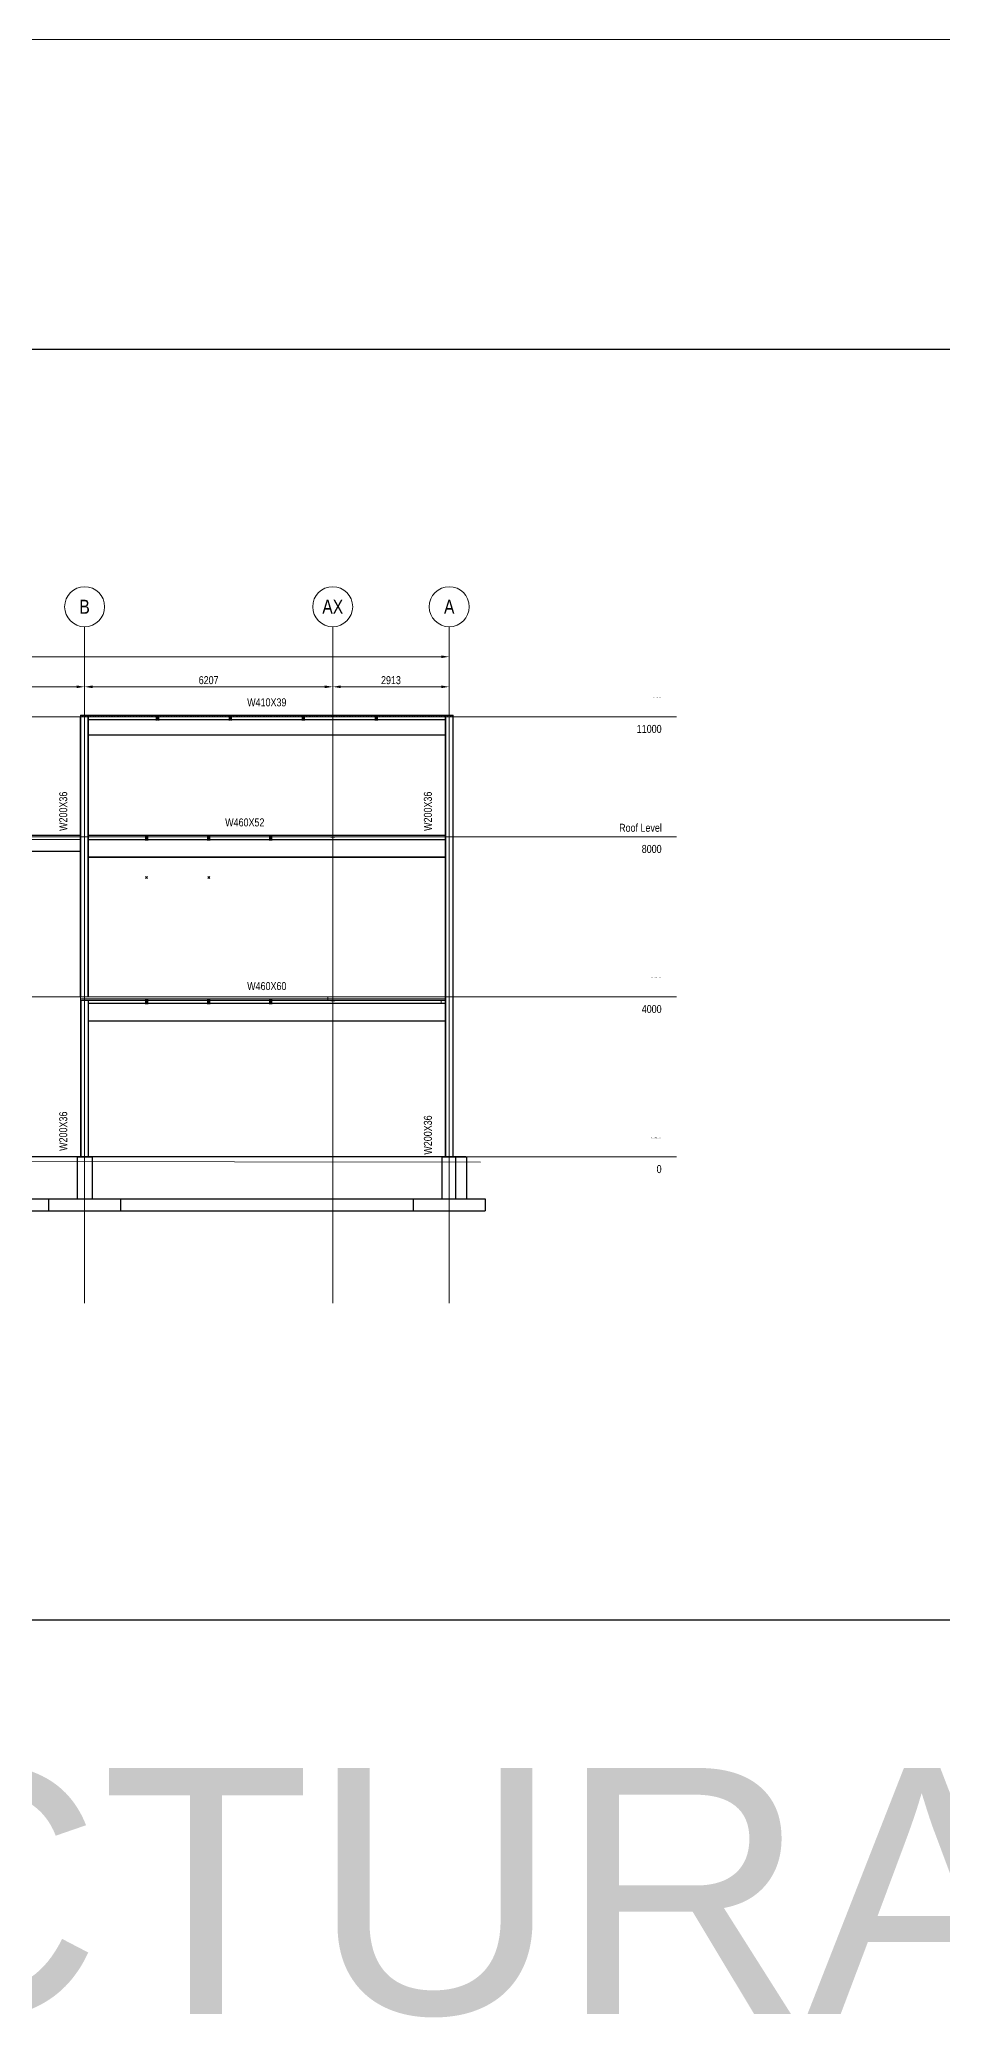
# Model space of a CAD drawing. Header units: millimetres. Extents: x -31954 to 493870, y 99509 to 604061.
# Drawn here: x 144657 to 167241, y 149319 to 198746 of the extents above; entities that cross this region are included whole.
import ezdxf
from ezdxf.enums import TextEntityAlignment as Align

# ---------------------------------------------------------------- set-up
doc = ezdxf.new("R2010")
doc.units = ezdxf.units.MM
doc.header["$LTSCALE"] = 10
doc.header["$PDMODE"] = 3
doc.header["$PDSIZE"] = 25
for name, pattern in [('Center', [2, 1.25, -0.25, 0.25, -0.25]), ('Hidden2', [0.1875, 0.125, -0.0625]), ('Overhead', [3.96875, 2.38125, -1.5875])]:
    doc.linetypes.add(name, pattern=pattern)
for name, color, linetype, lineweight in [('A-DETL-GENF', 3, 'Continuous', 9), ('A-DETL-LLIN', 3, 'Continuous', 9), ('A-FLOR-LEVL', 6, 'Continuous', 9), ('A-FLOR-OTLN', 6, 'Continuous', 9), ('A-FLOR-OVHD', 8, 'Overhead', 9), ('A-WALL', 2, 'Continuous', 18), ('C-TOPO', 2, 'Continuous', 9), ('S-ANNOTATIONS', 1, 'Continuous', 9), ('S-BEAM-STEEL-SECTION', 4, 'Continuous', 20), ('S-COLUMN-STEEL-SECTION', 4, 'Continuous', 25), ('S-CONC INSTRUCTIONS', 210, 'Continuous', 9), ('S-FOOTING', 2, 'Continuous', 25), ('S-FOUNDATION', 1, 'Continuous', 25), ('S-GRID', 6, 'Center', 9)]:
    doc.layers.add(name, color=color, linetype=linetype, lineweight=lineweight)
doc.styles.add('001 Title Text', font='arial.ttf', dxfattribs={"width": 0.8, "height": 3.5})
doc.styles.add('AnnoText', font='arial.ttf', dxfattribs={"width": 0.8, "height": 2})
doc.styles.add('Revit_Arial', font='arial.ttf')
doc.dimstyles.new('DIM ANNO-LR', dxfattribs={"dimscale": 100, "dimtxt": 2, "dimasz": 2, "dimexe": 1.25, "dimexo": 0.625, "dimtad": 1, "dimdec": 0, "dimzin": 9, "dimdsep": 46, "dimtxsty": 'AnnoText', "dimcen": 2.5, "dimclrd": 256, "dimclre": 256, "dimclrt": 256, "dimadec": 0, "dimazin": 0, "dimtfac": 1, "dimtdec": 0, "dimtix": 1, "dimtmove": 2, "dimatfit": 3, "dimfxl": 1, "dimlwd": -1, "dimlwe": -1, "dimarcsym": 0})
pattern_1 = [(45, (147608.0765, 181821.994), (-6.7352, 6.7352), [])]
pattern_2 = [(45, (149432.0765, 181821.994), (-6.7352, 6.7352), [])]
pattern_3 = [(45, (151256.0765, 181821.994), (-6.7352, 6.7352), [])]
pattern_4 = [(45, (153080.0765, 181821.994), (-6.7352, 6.7352), [])]

# ---------------------------------------------------------------- blocks, each defined once
blk = doc.blocks.new('*D339')
at = {"layer": 'Defpoints', "color": 0, "transparency": 16777216}
for p in [(138534, 182677), (145784, 182677), (145784, 182571)]:
    blk.add_point(p, dxfattribs=at)
at = {"layer": 'S-ANNOTATIONS', "transparency": 16777216}
for p, q in [((138534, 182615), (138534, 182446)), ((138734, 182571), (145584, 182571)), ((145784, 182615), (145784, 182446))]:
    blk.add_line(p, q, dxfattribs=at)
for points in [[(138734, 182605), (138734, 182538), (138534, 182571)], [(145584, 182605), (145584, 182538), (145784, 182571)]]:
    blk.add_solid(points, dxfattribs=at)
at = {"layer": 'S-ANNOTATIONS', "transparency": 16777216, "insert": (142159, 182736), "char_height": 200, "attachment_point": 5, "style": 'AnnoText'}
blk.add_mtext('7250', dxfattribs=at)
blk = doc.blocks.new('*D340')
at = {"layer": 'Defpoints', "color": 0, "transparency": 16777216}
for p in [(145784, 182677), (151991, 182677), (151991, 182571)]:
    blk.add_point(p, dxfattribs=at)
at = {"layer": 'S-ANNOTATIONS', "transparency": 16777216}
for p, q in [((145784, 182615), (145784, 182446)), ((145984, 182571), (151791, 182571)), ((151991, 182615), (151991, 182446))]:
    blk.add_line(p, q, dxfattribs=at)
for points in [[(145984, 182605), (145984, 182538), (145784, 182571)], [(151791, 182605), (151791, 182538), (151991, 182571)]]:
    blk.add_solid(points, dxfattribs=at)
at = {"layer": 'S-ANNOTATIONS', "transparency": 16777216, "insert": (148887, 182736), "char_height": 200, "attachment_point": 5, "style": 'AnnoText'}
blk.add_mtext('6207', dxfattribs=at)
blk = doc.blocks.new('*D341')
at = {"layer": 'Defpoints', "color": 0, "transparency": 16777216}
for p in [(151991, 182677), (154904, 182677), (154904, 182571)]:
    blk.add_point(p, dxfattribs=at)
at = {"layer": 'S-ANNOTATIONS', "transparency": 16777216}
for p, q in [((151991, 182615), (151991, 182446)), ((152191, 182571), (154704, 182571)), ((154904, 182615), (154904, 182446))]:
    blk.add_line(p, q, dxfattribs=at)
for points in [[(152191, 182605), (152191, 182538), (151991, 182571)], [(154704, 182605), (154704, 182538), (154904, 182571)]]:
    blk.add_solid(points, dxfattribs=at)
at = {"layer": 'S-ANNOTATIONS', "transparency": 16777216, "insert": (153447, 182736), "char_height": 200, "attachment_point": 5, "style": 'AnnoText'}
blk.add_mtext('2913', dxfattribs=at)
blk = doc.blocks.new('*D335')
at = {"layer": 'Defpoints', "color": 0, "transparency": 16777216}
for p in [(116784, 183428), (154904, 183428), (154904, 183322)]:
    blk.add_point(p, dxfattribs=at)
at = {"layer": 'S-ANNOTATIONS', "transparency": 16777216}
for p, q in [((116784, 183366), (116784, 183197)), ((116984, 183322), (154704, 183322)), ((154904, 183366), (154904, 183197))]:
    blk.add_line(p, q, dxfattribs=at)
for points in [[(116984, 183356), (116984, 183289), (116784, 183322)], [(154704, 183356), (154704, 183289), (154904, 183322)]]:
    blk.add_solid(points, dxfattribs=at)
at = {"layer": 'S-ANNOTATIONS', "transparency": 16777216, "insert": (135844, 183487), "char_height": 200, "attachment_point": 5, "style": 'AnnoText'}
blk.add_mtext('38120', dxfattribs=at)

msp = doc.modelspace()

# ---------------------------------------------------------------- hatches: boundary and pattern name
at = {"layer": 'A-DETL-GENF'}
h = msp.add_hatch(dxfattribs=at)
h.set_pattern_fill('ANSI31', color=256, scale=3, style=0)
h.set_pattern_definition(pattern_1)
h.paths.add_polyline_path([(147601.7, 181822), (147570, 181822), (147570, 181815.6), (147595.4, 181815.6), (147595.4, 181790.2), (147601.7, 181790.2)])
h.paths.add_polyline_path([(147646.2, 181822), (147614.4, 181822), (147614.4, 181790.2), (147620.8, 181790.2), (147620.8, 181815.6), (147646.2, 181815.6)])
h = msp.add_hatch(dxfattribs=at)
h.set_pattern_fill('ANSI31', color=256, scale=3, style=0)
h.set_pattern_definition(pattern_1)
h.paths.add_polyline_path([(147601.7, 181789.7), (147595.4, 181789.7), (147595.4, 181764.3), (147570, 181764.3), (147570, 181758), (147601.7, 181758)])
h.paths.add_polyline_path([(147620.8, 181789.7), (147614.4, 181789.7), (147614.4, 181758), (147646.2, 181758), (147646.2, 181764.3), (147620.8, 181764.3)])
h = msp.add_hatch(dxfattribs=at)
h.set_pattern_fill('ANSI31', color=256, scale=3, style=0)
h.set_pattern_definition(pattern_2)
h.paths.add_polyline_path([(149425.7, 181822), (149394, 181822), (149394, 181815.6), (149419.4, 181815.6), (149419.4, 181790.2), (149425.7, 181790.2)])
h.paths.add_polyline_path([(149470.2, 181822), (149438.4, 181822), (149438.4, 181790.2), (149444.8, 181790.2), (149444.8, 181815.6), (149470.2, 181815.6)])
h = msp.add_hatch(dxfattribs=at)
h.set_pattern_fill('ANSI31', color=256, scale=3, style=0)
h.set_pattern_definition(pattern_2)
h.paths.add_polyline_path([(149425.7, 181789.7), (149419.4, 181789.7), (149419.4, 181764.3), (149394, 181764.3), (149394, 181758), (149425.7, 181758)])
h.paths.add_polyline_path([(149444.8, 181789.7), (149438.4, 181789.7), (149438.4, 181758), (149470.2, 181758), (149470.2, 181764.3), (149444.8, 181764.3)])
h = msp.add_hatch(dxfattribs=at)
h.set_pattern_fill('ANSI31', color=256, scale=3, style=0)
h.set_pattern_definition(pattern_3)
h.paths.add_polyline_path([(151249.7, 181822), (151218, 181822), (151218, 181815.6), (151243.4, 181815.6), (151243.4, 181790.2), (151249.7, 181790.2)])
h.paths.add_polyline_path([(151294.2, 181822), (151262.4, 181822), (151262.4, 181790.2), (151268.8, 181790.2), (151268.8, 181815.6), (151294.2, 181815.6)])
h = msp.add_hatch(dxfattribs=at)
h.set_pattern_fill('ANSI31', color=256, scale=3, style=0)
h.set_pattern_definition(pattern_3)
h.paths.add_polyline_path([(151249.7, 181789.7), (151243.4, 181789.7), (151243.4, 181764.3), (151218, 181764.3), (151218, 181758), (151249.7, 181758)])
h.paths.add_polyline_path([(151268.8, 181789.7), (151262.4, 181789.7), (151262.4, 181758), (151294.2, 181758), (151294.2, 181764.3), (151268.8, 181764.3)])
h = msp.add_hatch(dxfattribs=at)
h.set_pattern_fill('ANSI31', color=256, scale=3, style=0)
h.set_pattern_definition(pattern_4)
h.paths.add_polyline_path([(153073.7, 181822), (153042, 181822), (153042, 181815.6), (153067.4, 181815.6), (153067.4, 181790.2), (153073.7, 181790.2)])
h.paths.add_polyline_path([(153118.2, 181822), (153086.4, 181822), (153086.4, 181790.2), (153092.8, 181790.2), (153092.8, 181815.6), (153118.2, 181815.6)])
h = msp.add_hatch(dxfattribs=at)
h.set_pattern_fill('ANSI31', color=256, scale=3, style=0)
h.set_pattern_definition(pattern_4)
h.paths.add_polyline_path([(153073.7, 181789.7), (153067.4, 181789.7), (153067.4, 181764.3), (153042, 181764.3), (153042, 181758), (153073.7, 181758)])
h.paths.add_polyline_path([(153092.8, 181789.7), (153086.4, 181789.7), (153086.4, 181758), (153118.2, 181758), (153118.2, 181764.3), (153092.8, 181764.3)])
h = msp.add_hatch(dxfattribs=at)
h.set_pattern_fill('ANSI31', color=256, scale=3, style=0)
h.set_pattern_definition([(45, (-3103.39, 0), (-6.7351921, 6.7351921), [])])
h.paths.add_polyline_path([(147329.4, 178822), (147297.7, 178822), (147297.7, 178815.6), (147323.1, 178815.6), (147323.1, 178790.2), (147329.4, 178790.2)])
h.paths.add_polyline_path([(147373.9, 178822), (147342.1, 178822), (147342.1, 178790.2), (147348.5, 178790.2), (147348.5, 178815.6), (147373.9, 178815.6)])
h = msp.add_hatch(dxfattribs=at)
h.set_pattern_fill('ANSI31', color=256, scale=3, style=0)
h.set_pattern_definition([(45, (147335.771, 178821.994), (-6.7352, 6.7352), [])])
h.paths.add_polyline_path([(147329.4, 178789.7), (147323.1, 178789.7), (147323.1, 178764.3), (147297.7, 178764.3), (147297.7, 178758), (147329.4, 178758)])
h.paths.add_polyline_path([(147348.5, 178789.7), (147342.1, 178789.7), (147342.1, 178758), (147373.9, 178758), (147373.9, 178764.3), (147348.5, 178764.3)])
h = msp.add_hatch(dxfattribs=at)
h.set_pattern_fill('ANSI31', color=256, scale=3, style=0)
h.set_pattern_definition([(45, (-1551.695, 0), (-6.7351921, 6.7351921), [])])
h.paths.add_polyline_path([(148881.1, 178822), (148849.4, 178822), (148849.4, 178815.6), (148874.8, 178815.6), (148874.8, 178790.2), (148881.1, 178790.2)])
h.paths.add_polyline_path([(148925.6, 178822), (148893.8, 178822), (148893.8, 178790.2), (148900.2, 178790.2), (148900.2, 178815.6), (148925.6, 178815.6)])
h = msp.add_hatch(dxfattribs=at)
h.set_pattern_fill('ANSI31', color=256, scale=3, style=0)
h.set_pattern_definition([(45, (148887.466, 178821.994), (-6.7352, 6.7352), [])])
h.paths.add_polyline_path([(148881.1, 178789.7), (148874.8, 178789.7), (148874.8, 178764.3), (148849.4, 178764.3), (148849.4, 178758), (148881.1, 178758)])
h.paths.add_polyline_path([(148900.2, 178789.7), (148893.8, 178789.7), (148893.8, 178758), (148925.6, 178758), (148925.6, 178764.3), (148900.2, 178764.3)])
h = msp.add_hatch(dxfattribs=at)
h.set_pattern_fill('ANSI31', color=256, scale=3, style=0)
h.paths.add_polyline_path([(150432.8, 178822), (150401.1, 178822), (150401.1, 178815.6), (150426.5, 178815.6), (150426.5, 178790.2), (150432.8, 178790.2)])
h.paths.add_polyline_path([(150477.3, 178822), (150445.5, 178822), (150445.5, 178790.2), (150451.9, 178790.2), (150451.9, 178815.6), (150477.3, 178815.6)])
h = msp.add_hatch(dxfattribs=at)
h.set_pattern_fill('ANSI31', color=256, scale=3, style=0)
h.set_pattern_definition([(45, (150439.161, 178821.994), (-6.7352, 6.7352), [])])
h.paths.add_polyline_path([(150432.8, 178789.7), (150426.5, 178789.7), (150426.5, 178764.3), (150401.1, 178764.3), (150401.1, 178758), (150432.8, 178758)])
h.paths.add_polyline_path([(150451.9, 178789.7), (150445.5, 178789.7), (150445.5, 178758), (150477.3, 178758), (150477.3, 178764.3), (150451.9, 178764.3)])
h = msp.add_hatch(dxfattribs=at)
h.set_pattern_fill('ANSI31', color=256, scale=3, style=0)
h.set_pattern_definition([(45, (-3103.39, -4090), (-6.7351921, 6.7351921), [])])
h.paths.add_polyline_path([(147329.4, 174732), (147297.7, 174732), (147297.7, 174725.6), (147323.1, 174725.6), (147323.1, 174700.2), (147329.4, 174700.2)])
h.paths.add_polyline_path([(147373.9, 174732), (147342.1, 174732), (147342.1, 174700.2), (147348.5, 174700.2), (147348.5, 174725.6), (147373.9, 174725.6)])
h = msp.add_hatch(dxfattribs=at)
h.set_pattern_fill('ANSI31', color=256, scale=3, style=0)
h.set_pattern_definition([(45, (147335.771, 174731.994), (-6.7352, 6.7352), [])])
h.paths.add_polyline_path([(147329.4, 174699.7), (147323.1, 174699.7), (147323.1, 174674.3), (147297.7, 174674.3), (147297.7, 174668), (147329.4, 174668)])
h.paths.add_polyline_path([(147348.5, 174699.7), (147342.1, 174699.7), (147342.1, 174668), (147373.9, 174668), (147373.9, 174674.3), (147348.5, 174674.3)])
h = msp.add_hatch(dxfattribs=at)
h.set_pattern_fill('ANSI31', color=256, scale=3, style=0)
h.set_pattern_definition([(45, (-1551.695, -4090), (-6.7351921, 6.7351921), [])])
h.paths.add_polyline_path([(148881.1, 174732), (148849.4, 174732), (148849.4, 174725.6), (148874.8, 174725.6), (148874.8, 174700.2), (148881.1, 174700.2)])
h.paths.add_polyline_path([(148925.6, 174732), (148893.8, 174732), (148893.8, 174700.2), (148900.2, 174700.2), (148900.2, 174725.6), (148925.6, 174725.6)])
h = msp.add_hatch(dxfattribs=at)
h.set_pattern_fill('ANSI31', color=256, scale=3, style=0)
h.set_pattern_definition([(45, (148887.466, 174731.994), (-6.7352, 6.7352), [])])
h.paths.add_polyline_path([(148881.1, 174699.7), (148874.8, 174699.7), (148874.8, 174674.3), (148849.4, 174674.3), (148849.4, 174668), (148881.1, 174668)])
h.paths.add_polyline_path([(148900.2, 174699.7), (148893.8, 174699.7), (148893.8, 174668), (148925.6, 174668), (148925.6, 174674.3), (148900.2, 174674.3)])
h = msp.add_hatch(dxfattribs=at)
h.set_pattern_fill('ANSI31', color=256, scale=3, style=0)
h.set_pattern_definition([(45, (0, -4090), (-6.7351921, 6.7351921), [])])
h.paths.add_polyline_path([(150432.8, 174732), (150401.1, 174732), (150401.1, 174725.6), (150426.5, 174725.6), (150426.5, 174700.2), (150432.8, 174700.2)])
h.paths.add_polyline_path([(150477.3, 174732), (150445.5, 174732), (150445.5, 174700.2), (150451.9, 174700.2), (150451.9, 174725.6), (150477.3, 174725.6)])
h = msp.add_hatch(dxfattribs=at)
h.set_pattern_fill('ANSI31', color=256, scale=3, style=0)
h.set_pattern_definition([(45, (150439.161, 174731.994), (-6.7352, 6.7352), [])])
h.paths.add_polyline_path([(150432.8, 174699.7), (150426.5, 174699.7), (150426.5, 174674.3), (150401.1, 174674.3), (150401.1, 174668), (150432.8, 174668)])
h.paths.add_polyline_path([(150451.9, 174699.7), (150445.5, 174699.7), (150445.5, 174668), (150477.3, 174668), (150477.3, 174674.3), (150451.9, 174674.3)])

# ---------------------------------------------------------------- linework, layer by layer
for p in [(147335.8, 177807.4), (148887.5, 177807.4)]:
    msp.add_point(p)
at = {"layer": 'A-DETL-GENF', "lineweight": 100}
for p, q in [((147601.7, 181822), (147570, 181822)), ((147570, 181822), (147570, 181815.6)), ((147570, 181815.6), (147595.4, 181815.6)), ((147570, 181758), (147570, 181764.3)), ((147570, 181764.3), (147595.4, 181764.3)), ((147570, 181758), (147601.7, 181758)), ((147595.4, 181815.6), (147595.4, 181790.2)), ((147595.4, 181790.2), (147601.7, 181790.2)), ((147595.4, 181764.3), (147595.4, 181789.7)), ((147595.4, 181789.7), (147601.7, 181789.7)), ((147601.7, 181790.2), (147601.7, 181822)), ((147614.4, 181822), (147614.4, 181790.2)), ((147646.2, 181822), (147614.4, 181822)), ((147614.4, 181790.2), (147620.8, 181790.2)), ((147614.4, 181789.7), (147620.8, 181789.7)), ((147614.4, 181758), (147646.2, 181758)), ((147620.8, 181790.2), (147620.8, 181815.6)), ((147620.8, 181815.6), (147646.2, 181815.6)), ((147620.8, 181789.7), (147620.8, 181764.3)), ((147620.8, 181764.3), (147646.2, 181764.3)), ((147646.2, 181815.6), (147646.2, 181822)), ((147646.2, 181764.3), (147646.2, 181758)), ((149425.7, 181822), (149394, 181822)), ((149394, 181822), (149394, 181815.6)), ((149394, 181815.6), (149419.4, 181815.6)), ((149394, 181758), (149394, 181764.3)), ((149394, 181764.3), (149419.4, 181764.3)), ((149394, 181758), (149425.7, 181758)), ((149419.4, 181815.6), (149419.4, 181790.2)), ((149419.4, 181790.2), (149425.7, 181790.2)), ((149419.4, 181764.3), (149419.4, 181789.7)), ((149419.4, 181789.7), (149425.7, 181789.7)), ((149425.7, 181790.2), (149425.7, 181822)), ((149438.4, 181822), (149438.4, 181790.2)), ((149470.2, 181822), (149438.4, 181822)), ((149438.4, 181790.2), (149444.8, 181790.2)), ((149438.4, 181789.7), (149444.8, 181789.7)), ((149438.4, 181758), (149470.2, 181758)), ((149444.8, 181790.2), (149444.8, 181815.6)), ((149444.8, 181815.6), (149470.2, 181815.6)), ((149444.8, 181789.7), (149444.8, 181764.3)), ((149444.8, 181764.3), (149470.2, 181764.3)), ((149470.2, 181815.6), (149470.2, 181822)), ((149470.2, 181764.3), (149470.2, 181758)), ((151249.7, 181822), (151218, 181822)), ((151218, 181822), (151218, 181815.6)), ((151218, 181815.6), (151243.4, 181815.6)), ((151218, 181758), (151218, 181764.3)), ((151218, 181764.3), (151243.4, 181764.3)), ((151218, 181758), (151249.7, 181758)), ((151243.4, 181815.6), (151243.4, 181790.2)), ((151243.4, 181790.2), (151249.7, 181790.2)), ((151243.4, 181764.3), (151243.4, 181789.7)), ((151243.4, 181789.7), (151249.7, 181789.7)), ((151249.7, 181790.2), (151249.7, 181822)), ((151262.4, 181822), (151262.4, 181790.2)), ((151294.2, 181822), (151262.4, 181822)), ((151262.4, 181790.2), (151268.8, 181790.2)), ((151262.4, 181789.7), (151268.8, 181789.7)), ((151262.4, 181758), (151294.2, 181758)), ((151268.8, 181790.2), (151268.8, 181815.6)), ((151268.8, 181815.6), (151294.2, 181815.6)), ((151268.8, 181789.7), (151268.8, 181764.3)), ((151268.8, 181764.3), (151294.2, 181764.3)), ((151294.2, 181815.6), (151294.2, 181822)), ((151294.2, 181764.3), (151294.2, 181758)), ((153073.7, 181822), (153042, 181822)), ((153042, 181822), (153042, 181815.6)), ((153042, 181815.6), (153067.4, 181815.6)), ((153042, 181758), (153042, 181764.3)), ((153042, 181764.3), (153067.4, 181764.3)), ((153042, 181758), (153073.7, 181758)), ((153067.4, 181815.6), (153067.4, 181790.2)), ((153067.4, 181790.2), (153073.7, 181790.2)), ((153067.4, 181764.3), (153067.4, 181789.7)), ((153067.4, 181789.7), (153073.7, 181789.7)), ((153073.7, 181790.2), (153073.7, 181822)), ((153086.4, 181822), (153086.4, 181790.2)), ((153118.2, 181822), (153086.4, 181822)), ((153086.4, 181790.2), (153092.8, 181790.2)), ((153086.4, 181789.7), (153092.8, 181789.7)), ((153086.4, 181758), (153118.2, 181758)), ((153092.8, 181790.2), (153092.8, 181815.6)), ((153092.8, 181815.6), (153118.2, 181815.6)), ((153092.8, 181789.7), (153092.8, 181764.3)), ((153092.8, 181764.3), (153118.2, 181764.3)), ((153118.2, 181815.6), (153118.2, 181822)), ((153118.2, 181764.3), (153118.2, 181758)), ((147329.4, 178822), (147297.7, 178822)), ((147297.7, 178822), (147297.7, 178815.6)), ((147297.7, 178815.6), (147323.1, 178815.6)), ((147297.7, 178758), (147297.7, 178764.3)), ((147297.7, 178764.3), (147323.1, 178764.3)), ((147297.7, 178758), (147329.4, 178758)), ((147323.1, 178815.6), (147323.1, 178790.2)), ((147323.1, 178790.2), (147329.4, 178790.2)), ((147323.1, 178764.3), (147323.1, 178789.7)), ((147323.1, 178789.7), (147329.4, 178789.7)), ((147329.4, 178790.2), (147329.4, 178822)), ((147342.1, 178822), (147342.1, 178790.2)), ((147373.9, 178822), (147342.1, 178822)), ((147342.1, 178790.2), (147348.5, 178790.2)), ((147342.1, 178789.7), (147348.5, 178789.7)), ((147342.1, 178758), (147373.9, 178758)), ((147348.5, 178790.2), (147348.5, 178815.6)), ((147348.5, 178815.6), (147373.9, 178815.6)), ((147348.5, 178789.7), (147348.5, 178764.3)), ((147348.5, 178764.3), (147373.9, 178764.3)), ((147373.9, 178815.6), (147373.9, 178822)), ((147373.9, 178764.3), (147373.9, 178758)), ((148881.1, 178822), (148849.4, 178822)), ((148849.4, 178822), (148849.4, 178815.6)), ((148849.4, 178815.6), (148874.8, 178815.6)), ((148849.4, 178758), (148849.4, 178764.3)), ((148849.4, 178764.3), (148874.8, 178764.3)), ((148849.4, 178758), (148881.1, 178758)), ((148874.8, 178815.6), (148874.8, 178790.2)), ((148874.8, 178790.2), (148881.1, 178790.2)), ((148874.8, 178764.3), (148874.8, 178789.7)), ((148874.8, 178789.7), (148881.1, 178789.7)), ((148881.1, 178790.2), (148881.1, 178822)), ((148893.8, 178822), (148893.8, 178790.2)), ((148925.6, 178822), (148893.8, 178822)), ((148893.8, 178790.2), (148900.2, 178790.2)), ((148893.8, 178789.7), (148900.2, 178789.7)), ((148893.8, 178758), (148925.6, 178758)), ((148900.2, 178790.2), (148900.2, 178815.6)), ((148900.2, 178815.6), (148925.6, 178815.6)), ((148900.2, 178789.7), (148900.2, 178764.3)), ((148900.2, 178764.3), (148925.6, 178764.3)), ((148925.6, 178815.6), (148925.6, 178822)), ((148925.6, 178764.3), (148925.6, 178758)), ((150432.8, 178822), (150401.1, 178822)), ((150401.1, 178822), (150401.1, 178815.6)), ((150401.1, 178815.6), (150426.5, 178815.6)), ((150401.1, 178758), (150401.1, 178764.3)), ((150401.1, 178764.3), (150426.5, 178764.3)), ((150401.1, 178758), (150432.8, 178758)), ((150426.5, 178815.6), (150426.5, 178790.2)), ((150426.5, 178790.2), (150432.8, 178790.2)), ((150426.5, 178764.3), (150426.5, 178789.7)), ((150426.5, 178789.7), (150432.8, 178789.7)), ((150432.8, 178790.2), (150432.8, 178822)), ((150445.5, 178822), (150445.5, 178790.2)), ((150477.3, 178822), (150445.5, 178822)), ((150445.5, 178790.2), (150451.9, 178790.2)), ((150445.5, 178789.7), (150451.9, 178789.7)), ((150445.5, 178758), (150477.3, 178758)), ((150451.9, 178790.2), (150451.9, 178815.6)), ((150451.9, 178815.6), (150477.3, 178815.6)), ((150451.9, 178789.7), (150451.9, 178764.3)), ((150451.9, 178764.3), (150477.3, 178764.3)), ((150477.3, 178815.6), (150477.3, 178822)), ((150477.3, 178764.3), (150477.3, 178758)), ((147329.4, 174732), (147297.7, 174732)), ((147297.7, 174732), (147297.7, 174725.6)), ((147297.7, 174725.6), (147323.1, 174725.6)), ((147297.7, 174668), (147297.7, 174674.3)), ((147297.7, 174674.3), (147323.1, 174674.3)), ((147297.7, 174668), (147329.4, 174668)), ((147323.1, 174725.6), (147323.1, 174700.2)), ((147323.1, 174700.2), (147329.4, 174700.2)), ((147323.1, 174674.3), (147323.1, 174699.7)), ((147323.1, 174699.7), (147329.4, 174699.7)), ((147329.4, 174700.2), (147329.4, 174732)), ((147342.1, 174732), (147342.1, 174700.2)), ((147373.9, 174732), (147342.1, 174732)), ((147342.1, 174700.2), (147348.5, 174700.2)), ((147342.1, 174699.7), (147348.5, 174699.7)), ((147342.1, 174668), (147373.9, 174668)), ((147348.5, 174700.2), (147348.5, 174725.6)), ((147348.5, 174725.6), (147373.9, 174725.6)), ((147348.5, 174699.7), (147348.5, 174674.3)), ((147348.5, 174674.3), (147373.9, 174674.3)), ((147373.9, 174725.6), (147373.9, 174732)), ((147373.9, 174674.3), (147373.9, 174668)), ((148881.1, 174732), (148849.4, 174732)), ((148849.4, 174732), (148849.4, 174725.6)), ((148849.4, 174725.6), (148874.8, 174725.6)), ((148849.4, 174668), (148849.4, 174674.3)), ((148849.4, 174674.3), (148874.8, 174674.3)), ((148849.4, 174668), (148881.1, 174668)), ((148874.8, 174725.6), (148874.8, 174700.2)), ((148874.8, 174700.2), (148881.1, 174700.2)), ((148874.8, 174674.3), (148874.8, 174699.7)), ((148874.8, 174699.7), (148881.1, 174699.7)), ((148881.1, 174700.2), (148881.1, 174732)), ((148893.8, 174732), (148893.8, 174700.2)), ((148925.6, 174732), (148893.8, 174732)), ((148893.8, 174700.2), (148900.2, 174700.2)), ((148893.8, 174699.7), (148900.2, 174699.7)), ((148893.8, 174668), (148925.6, 174668)), ((148900.2, 174700.2), (148900.2, 174725.6)), ((148900.2, 174725.6), (148925.6, 174725.6)), ((148900.2, 174699.7), (148900.2, 174674.3)), ((148900.2, 174674.3), (148925.6, 174674.3)), ((148925.6, 174725.6), (148925.6, 174732)), ((148925.6, 174674.3), (148925.6, 174668)), ((150432.8, 174732), (150401.1, 174732)), ((150401.1, 174732), (150401.1, 174725.6)), ((150401.1, 174725.6), (150426.5, 174725.6)), ((150401.1, 174668), (150401.1, 174674.3)), ((150401.1, 174674.3), (150426.5, 174674.3)), ((150401.1, 174668), (150432.8, 174668)), ((150426.5, 174725.6), (150426.5, 174700.2)), ((150426.5, 174700.2), (150432.8, 174700.2)), ((150426.5, 174674.3), (150426.5, 174699.7)), ((150426.5, 174699.7), (150432.8, 174699.7)), ((150432.8, 174700.2), (150432.8, 174732)), ((150445.5, 174732), (150445.5, 174700.2)), ((150477.3, 174732), (150445.5, 174732)), ((150445.5, 174700.2), (150451.9, 174700.2)), ((150445.5, 174699.7), (150451.9, 174699.7)), ((150445.5, 174668), (150477.3, 174668)), ((150451.9, 174700.2), (150451.9, 174725.6)), ((150451.9, 174725.6), (150477.3, 174725.6)), ((150451.9, 174699.7), (150451.9, 174674.3)), ((150451.9, 174674.3), (150477.3, 174674.3)), ((150477.3, 174725.6), (150477.3, 174732)), ((150477.3, 174674.3), (150477.3, 174668))]:
    msp.add_line(p, q, dxfattribs=at)
at = {"layer": 'A-DETL-GENF'}
for p, q in [((147601.7, 181790.2), (147601.7, 181758)), ((147614.4, 181758), (147614.4, 181790.2)), ((149425.7, 181790.2), (149425.7, 181758)), ((149438.4, 181758), (149438.4, 181790.2)), ((151249.7, 181790.2), (151249.7, 181758)), ((151262.4, 181758), (151262.4, 181790.2)), ((153073.7, 181790.2), (153073.7, 181758)), ((153086.4, 181758), (153086.4, 181790.2)), ((147329.4, 178790.2), (147329.4, 178758)), ((147342.1, 178758), (147342.1, 178790.2)), ((148881.1, 178790.2), (148881.1, 178758)), ((148893.8, 178758), (148893.8, 178790.2)), ((150432.8, 178790.2), (150432.8, 178758)), ((150445.5, 178758), (150445.5, 178790.2)), ((147329.4, 174700.2), (147329.4, 174668)), ((147342.1, 174668), (147342.1, 174700.2)), ((148881.1, 174700.2), (148881.1, 174668)), ((148893.8, 174668), (148893.8, 174700.2)), ((150432.8, 174700.2), (150432.8, 174668)), ((150445.5, 174668), (150445.5, 174700.2))]:
    msp.add_line(p, q, dxfattribs=at)
for centre in [(147608.1, 181802.9), (149432.1, 181802.9), (151256.1, 181802.9), (153080.1, 181802.9), (147335.8, 178802.9), (148887.5, 178802.9), (150439.2, 178802.9), (147335.8, 174712.9), (148887.5, 174712.9), (150439.2, 174712.9)]:
    msp.add_arc(centre, 6.35, 0, 180, dxfattribs=at)
at = {"layer": 'A-DETL-LLIN'}
for p, q in [((145683.6, 181856), (155004.6, 181856)), ((116631.1, 178856), (145683.6, 178858)), ((145884.6, 178858), (154803.6, 178856)), ((145683.6, 174768), (154803.6, 174768))]:
    msp.add_line(p, q, dxfattribs=at)
at = {"layer": 'A-FLOR-OTLN'}
for p, q in [((145683.6, 181822), (145683.6, 181860)), ((145683.6, 181860), (155004.6, 181860)), ((145874.4, 181822), (145693.8, 181822)), ((154803.6, 181822), (145884.6, 181822)), ((154994.4, 181822), (154813.8, 181822)), ((155004.6, 181818), (155004.6, 181860)), ((116631.1, 178860), (145683.6, 178862)), ((154803.6, 178822), (116631.1, 178822)), ((145884.6, 178862), (154803.6, 178860)), ((145681.6, 174822), (154803.6, 174822)), ((145683.6, 174822), (145683.6, 174682)), ((154803.6, 174772), (145683.6, 174772)), ((154803.6, 174732), (145683.6, 174732)), ((151868.1, 174822), (151868.1, 174732))]:
    msp.add_line(p, q, dxfattribs=at)
at = {"layer": 'A-FLOR-OVHD'}
for p, q in [((145683.6, 181826), (155004.6, 181826)), ((116631.1, 178826), (154803.6, 178826)), ((145683.6, 174736), (154803.6, 174736))]:
    msp.add_line(p, q, dxfattribs=at)
at = {"layer": 'A-WALL'}
for p, q in [((154704.1, 174668.5), (154704.1, 174732)), ((151991.4, 174213.5), (151991.4, 170822))]:
    msp.add_line(p, q, dxfattribs=at)
at = {"layer": 'C-TOPO'}
msp.add_lwpolyline([(115928.6, 170672), (119367.3, 170672), (124034.1, 169622), (131284.1, 169622), (137221.3, 170717.3), (155684.9, 170696.2)], dxfattribs=at)
at = {"layer": 'Defpoints'}
msp.add_lwpolyline([(109289.5, 159256.2), (437151.1, 159256.2), (437151.1, 190996.9), (109289.5, 190996.9)], close=True, dxfattribs=at)
at = {"layer": 'S-BEAM-STEEL-SECTION'}
for p, q in [((145884.6, 181749.7), (145884.6, 181758.5)), ((154803.6, 181758), (145884.6, 181758)), ((145884.6, 181732.5), (145884.6, 181749.7)), ((154803.6, 181749.2), (145884.6, 181749.2)), ((145884.6, 181385.5), (145884.6, 181732.5)), ((154803.6, 181758.5), (154803.6, 181749.7)), ((154803.6, 181749.7), (154803.6, 181732.5)), ((154803.6, 181732.5), (154803.6, 181385.5)), ((145884.6, 181368.3), (145884.6, 181385.5)), ((145884.6, 181359.5), (145884.6, 181368.3)), ((145884.6, 181367.8), (154803.6, 181367.8)), ((154803.6, 181359), (145884.6, 181359)), ((154803.6, 181385.5), (154803.6, 181368.3)), ((154803.6, 181368.3), (154803.6, 181359.5)), ((116884.6, 178758.5), (145683.6, 178758.5)), ((138634.6, 178752.8), (145683.6, 178752.8)), ((138634.6, 178461.2), (145683.6, 178461.2)), ((138634.6, 178455.5), (145683.6, 178455.5)), ((145683.6, 178455.5), (145683.6, 178739.5)), ((145884.6, 178758.5), (145884.6, 178770.5)), ((154803.6, 178758), (145884.6, 178758)), ((154803.6, 178747.2), (145884.6, 178747.2)), ((151941.2, 178822), (151941.2, 178816.8)), ((151941.2, 178816.8), (151977.2, 178816.8)), ((151989, 178805), (151989, 178758.5)), ((151993.3, 178758.5), (151993.3, 178805)), ((152005.1, 178816.8), (152041.2, 178816.8)), ((152041.2, 178816.8), (152041.2, 178822)), ((145884.6, 178318.8), (154803.6, 178318.8)), ((154803.6, 178308), (145884.6, 178308)), ((145884.6, 174668), (154803.6, 174668)), ((145884.6, 174654.7), (154803.6, 174654.7)), ((151941.2, 174732), (151941.2, 174726.8)), ((151941.2, 174726.8), (151977.2, 174726.8)), ((151989, 174715), (151989, 174668.5)), ((151991.4, 174732), (151991.4, 174668.5)), ((151993.3, 174668.5), (151993.3, 174715)), ((152005.1, 174726.8), (152041.2, 174726.8)), ((152041.2, 174726.8), (152041.2, 174732)), ((145884.6, 174226.3), (154803.6, 174226.3)), ((145884.6, 174213), (154803.6, 174213))]:
    msp.add_line(p, q, dxfattribs=at)
for centre, start, end in [((151977.2, 178805), 0, 90), ((152005.1, 178805), 90, 180), ((151977.2, 174715), 0, 90), ((152005.1, 174715), 90, 180)]:
    msp.add_arc(centre, 11.8, start, end, dxfattribs=at)
at = {"layer": 'S-COLUMN-STEEL-SECTION'}
for p, q in [((145683.6, 174822), (145683.6, 181822)), ((145693.8, 181822), (145683.6, 181822)), ((145693.8, 174822), (145693.8, 181822)), ((145874.4, 174822), (145874.4, 181822)), ((145884.6, 181822), (145874.4, 181822)), ((145884.6, 174822), (145884.6, 181822)), ((154803.6, 181822), (154803.6, 170822)), ((154813.8, 181822), (154803.6, 181822)), ((154813.8, 181822), (154813.8, 170822)), ((154994.4, 181822), (154994.4, 170822)), ((155004.6, 181822), (154994.4, 181822)), ((155004.6, 170822), (155004.6, 181822)), ((145683.6, 174732), (145683.6, 170822)), ((145693.8, 174732), (145693.8, 170822)), ((145874.4, 174732), (145874.4, 170822)), ((145884.6, 170822), (145884.6, 174732))]:
    msp.add_line(p, q, dxfattribs=at)
at = {"layer": 'S-CONC INSTRUCTIONS'}
msp.add_line((136499.6, 198745.6), (216640.9, 198745.6), dxfattribs=at)
at = {"layer": 'S-FOOTING'}
for p, q in [((137934.1, 169772), (144884.1, 169772)), ((144884.1, 169772), (144884.1, 169472)), ((144884.1, 169772), (154904.1, 169772)), ((146684.1, 169772), (146684.1, 169472)), ((154004.1, 169772), (154004.1, 169472)), ((154004.1, 169772), (155804.1, 169772)), ((155804.1, 169772), (155804.1, 169472)), ((137934.1, 169472), (144884.1, 169472)), ((144884.1, 169472), (154004.1, 169472)), ((154004.1, 169472), (155804.1, 169472))]:
    msp.add_line(p, q, dxfattribs=at)
at = {"layer": 'S-FOUNDATION'}
for p, q in [((155319.1, 170822), (116369.1, 170822)), ((145597.1, 170822), (145971.1, 170822)), ((154717.1, 170822), (155332.1, 170822)), ((155332.1, 170822), (155332.1, 169772))]:
    msp.add_line(p, q, dxfattribs=at)
at = {"layer": 'S-FOUNDATION', "linetype": 'Hidden2'}
for p, q in [((145597.1, 170822), (145597.1, 169772)), ((145971.1, 170822), (145971.1, 169772)), ((154717.1, 170822), (154717.1, 169772)), ((155057.1, 170822), (155057.1, 169772))]:
    msp.add_line(p, q, dxfattribs=at)
at = {"layer": 'S-GRID'}
for p, q in [((145784.1, 167172), (145784.1, 184072)), ((151990.9, 167172), (151990.9, 184072)), ((154904.1, 167172), (154904.1, 184072))]:
    msp.add_line(p, q, dxfattribs=at)
at = {"layer": 'S-GRID', "linetype": 'Continuous'}
for centre in [(145784.1, 184572), (151990.9, 184572), (154904.1, 184572)]:
    msp.add_circle(centre, 500, dxfattribs=at)

# ---------------------------------------------------------------- texts
at = {"layer": 'Defpoints', "style": 'Revit_Arial'}
msp.add_text('STRUCTURAL ELEVATIONS AND SECTIONS', height=6147.081, dxfattribs=at).set_placement((116628.1, 149406.4))
at = {"layer": 'S-ANNOTATIONS', "char_height": 200, "width": 2156.4, "attachment_point": 2, "line_spacing_factor": 0.938532, "style": 'AnnoText'}
for s, insert in [('\\fArial|b0|i0|c0|p34|;W410X39', (150341.7, 182282.7)), ('\\fArial|b0|i0|c0|p34|;W460X52', (149791.4, 179282.7)), ('\\fArial|b0|i0|c0|p34|;W460X60', (150341.7, 175192.7))]:
    msp.add_mtext(s, dxfattribs=dict(at, insert=insert))
at = {"layer": 'S-ANNOTATIONS', "char_height": 200, "width": 2156.4, "attachment_point": 1, "rotation": 90, "line_spacing_factor": 0.938532, "style": 'AnnoText'}
for insert in [(145150, 178969.7), (154270, 178969.7), (145150, 170974.2), (154270, 170879.7)]:
    msp.add_mtext('\\fArial|b0|i0|c0|p34|;W200X36', dxfattribs=dict(at, insert=insert))
at = {"layer": 'S-GRID', "style": '001 Title Text', "width": 0.8}
for s, p in [('B', (145784.1, 184572)), ('AX', (151990.9, 184572)), ('A', (154904.1, 184572))]:
    msp.add_text(s, height=350, dxfattribs=at).set_placement(p, align=Align.MIDDLE_CENTER)

# ---------------------------------------------------------------- dimensions: what is measured, and where the dimension line sits
at = {"layer": 'S-ANNOTATIONS'}
for base, p1, p2, picture, middle in [((154904.1, 183322.2), (116784.1, 183428.3), (154904.1, 183428.3), '*D335', (135844.1, 183486.9)), ((145784.1, 182571.3), (138534.1, 182677.3), (145784.1, 182677.3), '*D339', (142159.1, 182735.9)), ((151990.9, 182571.3), (145784.1, 182677.3), (151990.9, 182677.3), '*D340', (148887.5, 182735.9)), ((154904.1, 182571.3), (151990.9, 182677.3), (154904.1, 182677.3), '*D341', (153447.5, 182735.9))]:
    dim = msp.add_linear_dim(base=base, p1=p1, p2=p2, dimstyle='DIM ANNO-LR', dxfattribs=at)
    dim.commit()
    dim.dimension.update_dxf_attribs({"geometry": picture, "text_midpoint": middle})

# ---------------------------------------------------------------- next in the draw order: texts
at = {"layer": 'A-FLOR-LEVL', "attachment_point": 3, "line_spacing_factor": 0.938532, "style": 'AnnoText', "bg_fill": 3, "box_fill_scale": 1.25, "bg_fill_color": 0, "bg_fill_transparency": 0}
for s, insert, char_height, width in [('\\fArial|b0|i0|c0|p34|;Penthouse Level', (160197.7, 182310.6), 20, 3664.439), ('\\fArial|b0|i0|c0|p34|;11000', (160216.5, 181619.4), 200, 1367.865), ('\\fArial|b0|i0|c0|p34|;Roof Level', (160222.3, 179148.3), 200, 2832.626), ('\\fArial|b0|i0|c0|p34|;Second Floor Level', (160197.7, 175310.6), 20, 4233.183), ('\\fArial|b0|i0|c0|p34|;4000', (160216.5, 174619.4), 200, 1094.292), ('\\fArial|b0|i0|c0|p34|;Ground Floor Level', (160197.7, 171310.6), 20, 4204.386), ('\\fArial|b0|i0|c0|p34|;0', (160216.5, 170619.4), 200, 273.573)]:
    msp.add_mtext(s, dxfattribs=dict(at, insert=insert, char_height=char_height, width=width))

# ---------------------------------------------------------------- next in the draw order: linework, layer by layer
at = {"layer": 'A-FLOR-LEVL', "linetype": 'Center'}
for p, q in [((115813.5, 181822), (160585, 181822)), ((115813.5, 174822), (160585, 174822)), ((115813.5, 170822), (160585, 170822))]:
    msp.add_line(p, q, dxfattribs=at)

# ---------------------------------------------------------------- next in the draw order: texts
at = {"layer": 'A-FLOR-LEVL', "insert": (160216.5, 178619.4), "char_height": 200, "width": 1094.292, "attachment_point": 3, "line_spacing_factor": 0.938532, "style": 'AnnoText', "bg_fill": 3, "box_fill_scale": 1.25, "bg_fill_color": 0, "bg_fill_transparency": 0}
msp.add_mtext('\\fArial|b0|i0|c0|p34|;8000', dxfattribs=at)

# ---------------------------------------------------------------- next in the draw order: linework, layer by layer
at = {"layer": 'A-FLOR-LEVL', "linetype": 'Center'}
msp.add_line((115813.5, 178822), (160585, 178822), dxfattribs=at)

doc.saveas('drawing.dxf')
